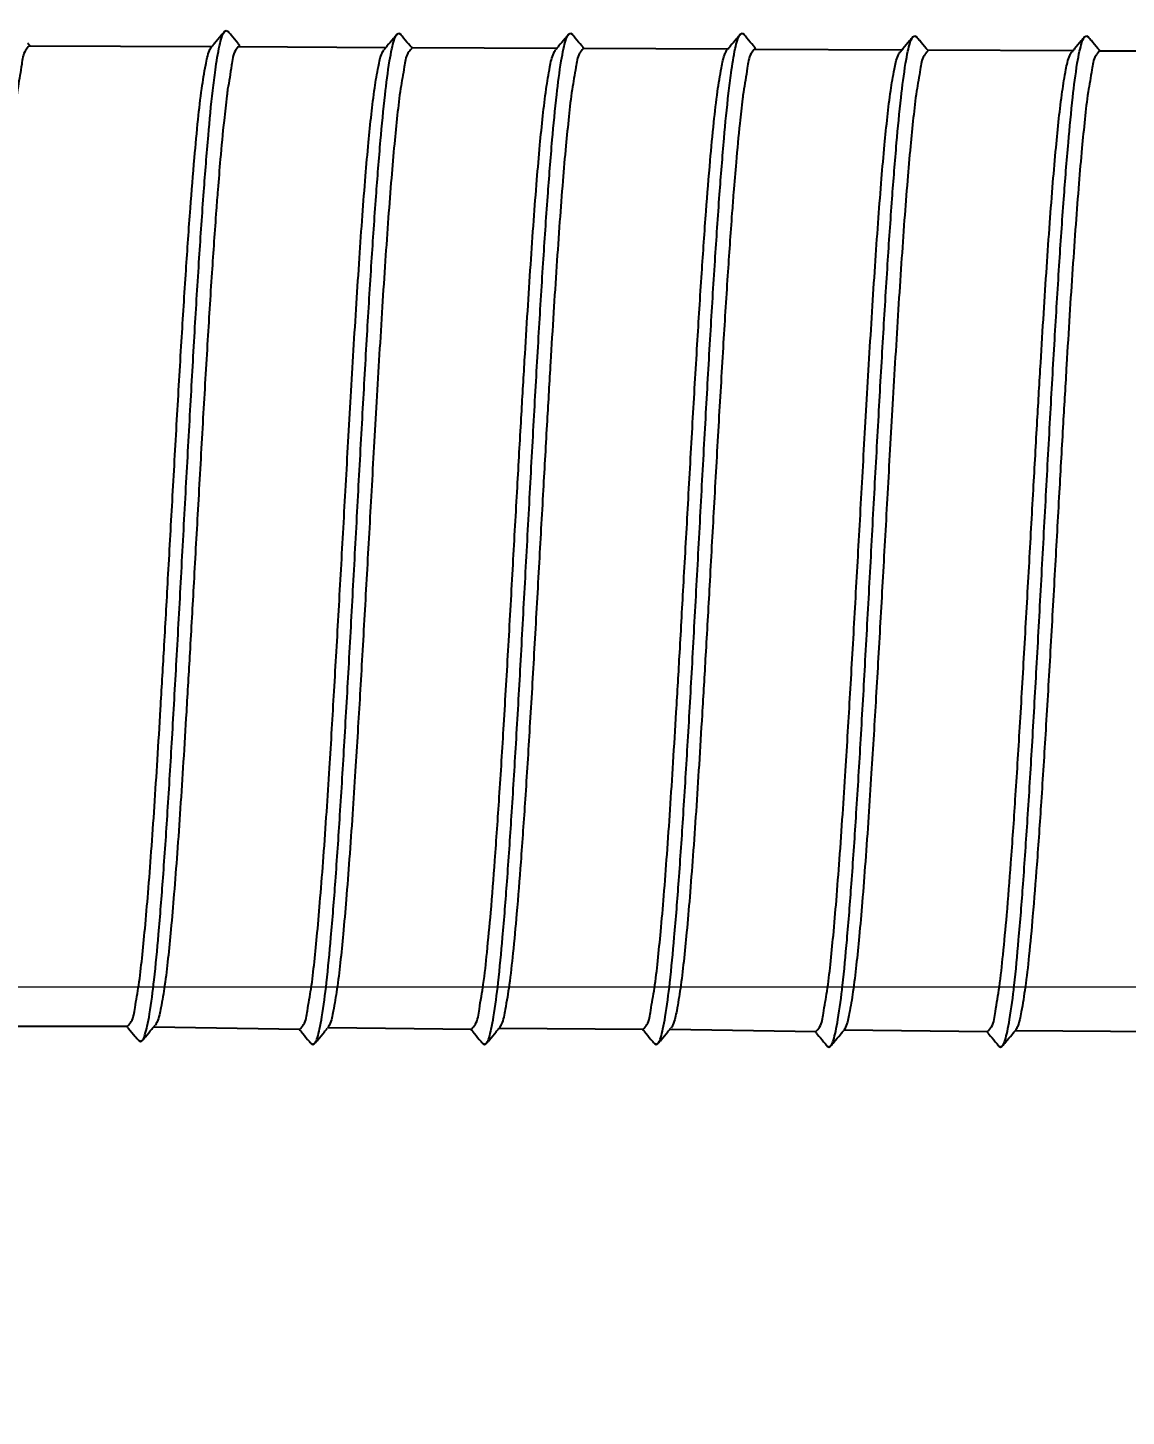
# Model space of a CAD drawing. Header units: inches. Extents: x -40190 to 0, y -3216 to 2257.
# Drawn here: x -21623.47 to -21619.12, y 327.76 to 333.25 of the extents above; entities that cross this region are included whole.
import ezdxf
from ezdxf import colors
from ezdxf.entities.mleader import LeaderData, LeaderLine
from ezdxf.enums import TextEntityAlignment as Align
from ezdxf.math import Vec2, Vec3

# ---------------------------------------------------------------- set-up
doc = ezdxf.new("R2010")
doc.units = ezdxf.units.IN
doc.header["$LTSCALE"] = 0.5
doc.header["$MEASUREMENT"] = 0
for name, color, linetype in [('A113$0$A-ANNO-IDEN', 8, 'Continuous'), ('A113$0$E-POWER-GEN', 8, 'Continuous'), ('E-Anno-Keyn', 72, 'Continuous'), ('E-Anno-Note', 6, 'Continuous'), ('M-Elect-Generator', 94, 'Continuous'), ('M-HVAC-text', 6, 'Continuous'), ('XREF', 7, 'Continuous')]:
    doc.layers.add(name, color=color, linetype=linetype)
doc.styles.add('MAMEP ANNO', font='arial.ttf', dxfattribs={"height": 0.101562})
doc.styles.get("Standard").update_dxf_attribs({"font": 'simplex.shx'})

# ---------------------------------------------------------------- blocks, each defined once
blk = doc.blocks.new('550-600 kW')
at = {"layer": 'M-Elect-Generator', "color": 1}
for p, q in [((-15741.544, -5600.2934), (-15741.551, -5600.2975)), ((-15741.5371, -5600.2975), (-15741.544, -5600.2934)), ((-15740.8645, -5600.2934), (-15740.8715, -5600.2975)), ((-15740.8576, -5600.2975), (-15740.8645, -5600.2934)), ((-15740.1809, -5600.3033), (-15740.1879, -5600.3075)), ((-15740.174, -5600.3075), (-15740.1809, -5600.3033)), ((-15739.5014, -5600.3033), (-15739.5084, -5600.3075)), ((-15739.4945, -5600.3075), (-15739.5014, -5600.3033)), ((-15738.8219, -5600.3033), (-15738.8289, -5600.3075)), ((-15738.815, -5600.3075), (-15738.8219, -5600.3033)), ((-15738.1395, -5600.3148), (-15738.1465, -5600.3189)), ((-15738.1326, -5600.3189), (-15738.1395, -5600.3148)), ((-15741.6024, -5600.3586), (-15742.1722, -5600.3545)), ((-15741.4927, -5600.3545), (-15741.4928, -5600.3545)), ((-15740.9252, -5600.3616), (-15741.4928, -5600.3545)), ((-15740.8132, -5600.3545), (-15740.8133, -5600.3545)), ((-15740.2361, -5600.3647), (-15740.8132, -5600.3545)), ((-15739.5591, -5600.3677), (-15740.1297, -5600.3645)), ((-15738.8822, -5600.3707), (-15739.4502, -5600.3645)), ((-15739.4501, -5600.3645), (-15739.4502, -5600.3645)), ((-15738.7706, -5600.3645), (-15738.7707, -5600.3645)), ((-15738.1927, -5600.3738), (-15738.7706, -5600.3645)), ((-15738.0881, -5600.3759), (-15738.0883, -5600.3759)), ((-15737.3639, -5600.3768), (-15738.0883, -5600.3759)), ((-15741.9371, -5604.2375), (-15742.5077, -5604.2348)), ((-15741.9352, -5604.2355), (-15741.935, -5604.2355)), ((-15741.2549, -5604.2407), (-15741.8309, -5604.238)), ((-15741.2557, -5604.2355), (-15741.2555, -5604.2355)), ((-15740.5705, -5604.2439), (-15741.1541, -5604.2412)), ((-15740.5721, -5604.2455), (-15740.5719, -5604.2455)), ((-15739.8947, -5604.2471), (-15740.4649, -5604.2444)), ((-15739.8926, -5604.2455), (-15739.8924, -5604.2455)), ((-15739.2125, -5604.2504), (-15739.7881, -5604.2476)), ((-15739.2131, -5604.2455), (-15739.2129, -5604.2455)), ((-15738.5276, -5604.2536), (-15739.1113, -5604.2508)), ((-15738.5306, -5604.2569), (-15738.5305, -5604.2569)), ((-15737.699, -5604.2568), (-15738.4219, -5604.2541)), ((-15737.6993, -5604.2569), (-15737.6991, -5604.2569)), ((-15741.8838, -5604.2966), (-15741.8907, -5604.2925)), ((-15741.8768, -5604.2925), (-15741.8838, -5604.2966)), ((-15741.2043, -5604.2966), (-15741.2112, -5604.2925)), ((-15741.1973, -5604.2925), (-15741.2043, -5604.2966)), ((-15740.5207, -5604.3066), (-15740.5276, -5604.3025)), ((-15740.5137, -5604.3025), (-15740.5207, -5604.3066)), ((-15739.8412, -5604.3066), (-15739.8481, -5604.3025)), ((-15739.8342, -5604.3025), (-15739.8412, -5604.3066)), ((-15739.1617, -5604.3066), (-15739.1686, -5604.3025)), ((-15739.1547, -5604.3025), (-15739.1617, -5604.3066)), ((-15738.4793, -5604.318), (-15738.4862, -5604.3139)), ((-15738.4723, -5604.3139), (-15738.4793, -5604.318))]:
    blk.add_line(p, q, dxfattribs=at)
for points in [[(-15741.551, -5600.2975), (-15741.5529, -5600.3001), (-15741.5619, -5600.3206), (-15741.5709, -5600.3548), (-15741.58, -5600.4027), (-15741.598, -5600.5371), (-15741.6157, -5600.7173), (-15741.6334, -5600.9392), (-15741.6511, -5601.1972), (-15741.6689, -5601.4851), (-15741.6866, -5601.7945), (-15741.7045, -5602.1214), (-15741.7226, -5602.4556), (-15741.7406, -5602.7829), (-15741.7583, -5603.0937), (-15741.7763, -5603.3864), (-15741.7944, -5603.6503), (-15741.8123, -5603.8744), (-15741.83, -5604.0539), (-15741.8479, -5604.1876), (-15741.857, -5604.2353), (-15741.866, -5604.2695), (-15741.8749, -5604.2899), (-15741.8769, -5604.2925)], [(-15741.551, -5600.2975), (-15741.5636, -5600.3125), (-15741.5897, -5600.3434), (-15741.599, -5600.3545)], [(-15741.4973, -5600.3448), (-15741.5233, -5600.3138), (-15741.5371, -5600.2975)], [(-15740.8715, -5600.2975), (-15740.8734, -5600.3001), (-15740.8824, -5600.3206), (-15740.8914, -5600.3549), (-15740.9005, -5600.4028), (-15740.9185, -5600.5372), (-15740.9362, -5600.7174), (-15740.954, -5600.9398), (-15740.9719, -5601.2017), (-15740.9899, -5601.4933), (-15741.0076, -5601.8037), (-15741.0256, -5602.1311), (-15741.0436, -5602.4654), (-15741.0616, -5602.7924), (-15741.0793, -5603.1023), (-15741.0971, -5603.392), (-15741.1149, -5603.6512), (-15741.1326, -5603.8726), (-15741.1504, -5604.0528), (-15741.1684, -5604.1873), (-15741.1774, -5604.2352), (-15741.1864, -5604.2694), (-15741.1954, -5604.2899), (-15741.1974, -5604.2925)], [(-15740.8715, -5600.2975), (-15740.8841, -5600.3125), (-15740.9102, -5600.3434), (-15740.9195, -5600.3545)], [(-15740.8178, -5600.3448), (-15740.8438, -5600.3138), (-15740.8576, -5600.2975)], [(-15740.1879, -5600.3075), (-15740.1898, -5600.3101), (-15740.1988, -5600.3306), (-15740.2078, -5600.3649), (-15740.2169, -5600.4129), (-15740.2349, -5600.5474), (-15740.2527, -5600.728), (-15740.2706, -5600.9521), (-15740.2885, -5601.2143), (-15740.3063, -5601.5038), (-15740.324, -5601.8134), (-15740.3419, -5602.141), (-15740.36, -5602.4755), (-15740.378, -5602.8027), (-15740.3958, -5603.1132), (-15740.4138, -5603.4054), (-15740.4319, -5603.6684), (-15740.4498, -5603.8913), (-15740.4675, -5604.069), (-15740.4776, -5604.1498)], [(-15740.1879, -5600.3075), (-15740.2005, -5600.3224), (-15740.2266, -5600.3534), (-15740.2359, -5600.3645)], [(-15740.1342, -5600.3547), (-15740.1602, -5600.3238), (-15740.174, -5600.3075)], [(-15739.5084, -5600.3075), (-15739.5103, -5600.3101), (-15739.5193, -5600.3305), (-15739.5283, -5600.3648), (-15739.5374, -5600.4127), (-15739.5554, -5600.547), (-15739.5731, -5600.7272), (-15739.5908, -5600.9492), (-15739.6085, -5601.2071), (-15739.6263, -5601.4951), (-15739.644, -5601.8045), (-15739.6619, -5602.1314), (-15739.68, -5602.4656), (-15739.6979, -5602.7929), (-15739.7157, -5603.1036), (-15739.7337, -5603.3964), (-15739.7518, -5603.6603), (-15739.7696, -5603.8844), (-15739.7874, -5604.0639), (-15739.8053, -5604.1976), (-15739.8144, -5604.2453), (-15739.8234, -5604.2794), (-15739.8323, -5604.2998), (-15739.8343, -5604.3025)], [(-15739.5084, -5600.3075), (-15739.521, -5600.3224), (-15739.5471, -5600.3534), (-15739.5564, -5600.3645)], [(-15739.4547, -5600.3548), (-15739.4807, -5600.3238), (-15739.4945, -5600.3075)], [(-15738.8289, -5600.3075), (-15738.8308, -5600.3101), (-15738.8398, -5600.3306), (-15738.8488, -5600.3648), (-15738.8579, -5600.4127), (-15738.8759, -5600.5472), (-15738.8936, -5600.7274), (-15738.9114, -5600.9497), (-15738.9293, -5601.2117), (-15738.9472, -5601.5033), (-15738.965, -5601.8137), (-15738.983, -5602.1411), (-15739.001, -5602.4754), (-15739.019, -5602.8024), (-15739.0367, -5603.1122), (-15739.0545, -5603.402), (-15739.0723, -5603.6611), (-15739.09, -5603.8825), (-15739.1078, -5604.0628), (-15739.1258, -5604.1972), (-15739.1348, -5604.2451), (-15739.1438, -5604.2794), (-15739.1528, -5604.2998), (-15739.1548, -5604.3025)], [(-15738.8289, -5600.3075), (-15738.8415, -5600.3224), (-15738.8676, -5600.3534), (-15738.8769, -5600.3645)], [(-15738.7752, -5600.3547), (-15738.8012, -5600.3238), (-15738.815, -5600.3075)], [(-15738.1464, -5600.3189), (-15738.1484, -5600.3215), (-15738.1574, -5600.342), (-15738.1664, -5600.3763), (-15738.1754, -5600.4243), (-15738.1935, -5600.5589), (-15738.2113, -5600.7394), (-15738.2291, -5600.9635), (-15738.2471, -5601.2258), (-15738.2648, -5601.5152), (-15738.2825, -5601.8248), (-15738.3005, -5602.1524), (-15738.3186, -5602.4869), (-15738.3366, -5602.8141), (-15738.3543, -5603.1246), (-15738.3723, -5603.4169), (-15738.3904, -5603.6798), (-15738.4083, -5603.9027), (-15738.426, -5604.0804), (-15738.4362, -5604.1612)], [(-15738.1465, -5600.3189), (-15738.1591, -5600.3339), (-15738.1851, -5600.3648), (-15738.1945, -5600.3759)], [(-15738.0927, -5600.3662), (-15738.1188, -5600.3352), (-15738.1326, -5600.3189)], [(-15741.935, -5604.2355), (-15741.9205, -5604.2176), (-15741.9054, -5604.1624), (-15741.8907, -5604.0741), (-15741.8776, -5603.9669), (-15741.866, -5603.8514), (-15741.8538, -5603.712), (-15741.8414, -5603.5504), (-15741.8291, -5603.3744), (-15741.8171, -5603.1907), (-15741.8052, -5602.994), (-15741.7916, -5602.763), (-15741.7761, -5602.4881), (-15741.759, -5602.182), (-15741.7409, -5601.8606), (-15741.7227, -5601.5493), (-15741.7047, -5601.2645), (-15741.6874, -5601.0155), (-15741.6711, -5600.8108), (-15741.6564, -5600.6545), (-15741.6416, -5600.5292), (-15741.6262, -5600.4323), (-15741.6105, -5600.3733), (-15741.6031, -5600.3583)], [(-15741.4928, -5600.3545), (-15741.5079, -5600.3739), (-15741.5237, -5600.4337), (-15741.5393, -5600.5316), (-15741.5539, -5600.658), (-15741.5688, -5600.8156), (-15741.5851, -5601.0219), (-15741.6025, -5601.2726), (-15741.6205, -5601.5593), (-15741.6388, -5601.8722), (-15741.6569, -5602.1941), (-15741.674, -5602.4997), (-15741.6895, -5602.7732), (-15741.7029, -5603.0026), (-15741.7149, -5603.198), (-15741.7268, -5603.3807), (-15741.739, -5603.5557), (-15741.7514, -5603.716), (-15741.7635, -5603.8544), (-15741.7751, -5603.9691), (-15741.7883, -5604.0757), (-15741.8028, -5604.1633), (-15741.8179, -5604.2181), (-15741.8248, -5604.2316)], [(-15741.599, -5600.3545), (-15741.6026, -5600.3588)], [(-15741.4891, -5600.3545), (-15741.4973, -5600.3448)], [(-15741.2555, -5604.2355), (-15741.2411, -5604.2179), (-15741.2262, -5604.1637), (-15741.2117, -5604.0774), (-15741.1987, -5603.9722), (-15741.1872, -5603.8593), (-15741.1753, -5603.7236), (-15741.1631, -5603.5665), (-15741.151, -5603.3952), (-15741.1391, -5603.2132), (-15741.1275, -5603.0246), (-15741.1165, -5602.8381), (-15741.1061, -5602.6583), (-15741.0964, -5602.4851), (-15741.0871, -5602.3181), (-15741.078, -5602.1553), (-15741.0689, -5601.9942), (-15741.0599, -5601.834), (-15741.0509, -5601.6791), (-15741.042, -5601.5308), (-15741.0324, -5601.3762), (-15741.0213, -5601.2047), (-15741.0088, -5601.0279), (-15740.9964, -5600.8671), (-15740.9844, -5600.7308), (-15740.9729, -5600.6173), (-15740.9598, -5600.5119), (-15740.9453, -5600.4257), (-15740.9304, -5600.3718), (-15740.9235, -5600.3584)], [(-15740.8133, -5600.3545), (-15740.8278, -5600.3722), (-15740.8428, -5600.4269), (-15740.8574, -5600.5142), (-15740.8705, -5600.6206), (-15740.8821, -5600.7353), (-15740.8941, -5600.8736), (-15740.9067, -5601.0365), (-15740.9192, -5601.2151), (-15740.9304, -5601.3874), (-15740.94, -5601.5427), (-15740.9489, -5601.6926), (-15740.958, -5601.8496), (-15740.9672, -5602.0117), (-15740.9763, -5602.1746), (-15740.9855, -5602.3389), (-15740.9949, -5602.5067), (-15741.0046, -5602.6795), (-15741.0148, -5602.8579), (-15741.0257, -5603.0418), (-15741.0373, -5603.227), (-15741.049, -5603.4064), (-15741.061, -5603.5758), (-15741.0731, -5603.7309), (-15741.0849, -5603.8644), (-15741.0963, -5603.976), (-15741.1094, -5604.0801), (-15741.1237, -5604.1652), (-15741.1386, -5604.2184), (-15741.1453, -5604.2316)], [(-15740.9195, -5600.3545), (-15740.9231, -5600.3588)], [(-15740.8096, -5600.3545), (-15740.8178, -5600.3448)], [(-15740.487, -5603.6756), (-15740.4808, -5603.5944), (-15740.4635, -5603.3468), (-15740.4456, -5603.0628), (-15740.4273, -5602.7518), (-15740.4091, -5602.4292), (-15740.3919, -5602.1208), (-15740.3762, -5601.843), (-15740.3625, -5601.609), (-15740.3504, -5601.4108), (-15740.3385, -5601.2265), (-15740.3261, -5601.0498), (-15740.3136, -5600.8875), (-15740.3014, -5600.7474), (-15740.2898, -5600.6318), (-15740.2766, -5600.525), (-15740.262, -5600.4371), (-15740.2469, -5600.382), (-15740.2399, -5600.3683)], [(-15740.1297, -5600.3645), (-15740.1443, -5600.3824), (-15740.1594, -5600.438), (-15740.1741, -5600.5266), (-15740.1872, -5600.6342), (-15740.199, -5600.7506), (-15740.2113, -5600.8922), (-15740.2238, -5601.0559), (-15740.2362, -5601.234), (-15740.2482, -5601.4196), (-15740.2604, -5601.6194), (-15740.2742, -5601.8556), (-15740.2899, -5602.1349), (-15740.3072, -5602.4436), (-15740.3253, -5602.7653), (-15740.3435, -5603.0747), (-15740.3614, -5603.3569), (-15740.3786, -5603.6025), (-15740.3948, -5603.8023), (-15740.4093, -5603.9542), (-15740.4238, -5604.0762), (-15740.4391, -5604.1701), (-15740.4545, -5604.2272), (-15740.4617, -5604.2416)], [(-15740.2359, -5600.3645), (-15740.2395, -5600.3687)], [(-15740.126, -5600.3645), (-15740.1342, -5600.3547)], [(-15739.8924, -5604.2455), (-15739.8779, -5604.2276), (-15739.8628, -5604.1723), (-15739.8481, -5604.0841), (-15739.835, -5603.9768), (-15739.8234, -5603.8614), (-15739.8112, -5603.722), (-15739.7988, -5603.5604), (-15739.7865, -5603.3843), (-15739.7745, -5603.2006), (-15739.7626, -5603.004), (-15739.749, -5602.7729), (-15739.7335, -5602.4981), (-15739.7164, -5602.1919), (-15739.6983, -5601.8705), (-15739.6801, -5601.5593), (-15739.6621, -5601.2745), (-15739.6448, -5601.0254), (-15739.6285, -5600.8208), (-15739.6138, -5600.6645), (-15739.599, -5600.5392), (-15739.5835, -5600.4423), (-15739.5679, -5600.3833), (-15739.5605, -5600.3683)], [(-15739.4502, -5600.3645), (-15739.4653, -5600.3838), (-15739.4811, -5600.4436), (-15739.4967, -5600.5416), (-15739.5113, -5600.6679), (-15739.5262, -5600.8256), (-15739.5425, -5601.0318), (-15739.5599, -5601.2826), (-15739.5779, -5601.5693), (-15739.5962, -5601.8822), (-15739.6143, -5602.2041), (-15739.6314, -5602.5097), (-15739.6469, -5602.7832), (-15739.6603, -5603.0125), (-15739.6723, -5603.208), (-15739.6841, -5603.3907), (-15739.6964, -5603.5657), (-15739.7088, -5603.726), (-15739.7208, -5603.8643), (-15739.7324, -5603.9791), (-15739.7457, -5604.0857), (-15739.7602, -5604.1733), (-15739.7753, -5604.228), (-15739.7822, -5604.2416)], [(-15739.5564, -5600.3645), (-15739.56, -5600.3687)], [(-15739.4465, -5600.3645), (-15739.4547, -5600.3548)], [(-15739.2129, -5604.2455), (-15739.1985, -5604.2279), (-15739.1836, -5604.1737), (-15739.1691, -5604.0874), (-15739.1561, -5603.9821), (-15739.1446, -5603.8693), (-15739.1327, -5603.7336), (-15739.1205, -5603.5765), (-15739.1084, -5603.4052), (-15739.0965, -5603.2232), (-15739.0849, -5603.0346), (-15739.0739, -5602.8481), (-15739.0635, -5602.6682), (-15739.0538, -5602.4951), (-15739.0445, -5602.328), (-15739.0354, -5602.1652), (-15739.0263, -5602.0042), (-15739.0172, -5601.8439), (-15739.0083, -5601.6891), (-15738.9994, -5601.5407), (-15738.9898, -5601.3861), (-15738.9787, -5601.2147), (-15738.9662, -5601.0378), (-15738.9538, -5600.8771), (-15738.9418, -5600.7407), (-15738.9303, -5600.6273), (-15738.9172, -5600.5219), (-15738.9027, -5600.4357), (-15738.8878, -5600.3817), (-15738.8809, -5600.3684)], [(-15738.7707, -5600.3645), (-15738.7852, -5600.3822), (-15738.8002, -5600.4368), (-15738.8148, -5600.5241), (-15738.8279, -5600.6306), (-15738.8395, -5600.7452), (-15738.8515, -5600.8835), (-15738.8641, -5601.0465), (-15738.8766, -5601.2251), (-15738.8878, -5601.3973), (-15738.8974, -5601.5526), (-15738.9062, -5601.7026), (-15738.9154, -5601.8596), (-15738.9246, -5602.0216), (-15738.9337, -5602.1845), (-15738.9429, -5602.3488), (-15738.9523, -5602.5167), (-15738.962, -5602.6895), (-15738.9722, -5602.8679), (-15738.9831, -5603.0517), (-15738.9947, -5603.237), (-15739.0064, -5603.4164), (-15739.0184, -5603.5858), (-15739.0305, -5603.7409), (-15739.0423, -5603.8744), (-15739.0537, -5603.9859), (-15739.0668, -5604.09), (-15739.0811, -5604.1752), (-15739.096, -5604.2284), (-15739.1027, -5604.2416)], [(-15738.8769, -5600.3645), (-15738.8805, -5600.3687)], [(-15738.767, -5600.3645), (-15738.7752, -5600.3547)], [(-15738.4456, -5603.687), (-15738.4394, -5603.6058), (-15738.422, -5603.3582), (-15738.4042, -5603.0743), (-15738.3859, -5602.7632), (-15738.3677, -5602.4406), (-15738.3505, -5602.1322), (-15738.3348, -5601.8544), (-15738.3211, -5601.6204), (-15738.309, -5601.4223), (-15738.297, -5601.2379), (-15738.2847, -5601.0612), (-15738.2722, -5600.899), (-15738.26, -5600.7588), (-15738.2484, -5600.6433), (-15738.2352, -5600.5364), (-15738.2206, -5600.4485), (-15738.2055, -5600.3935), (-15738.1985, -5600.3798)], [(-15738.0883, -5600.3759), (-15738.1028, -5600.3939), (-15738.118, -5600.4494), (-15738.1327, -5600.538), (-15738.1458, -5600.6456), (-15738.1575, -5600.7621), (-15738.1698, -5600.9036), (-15738.1824, -5601.0673), (-15738.1948, -5601.2454), (-15738.2068, -5601.431), (-15738.2189, -5601.6308), (-15738.2327, -5601.867), (-15738.2485, -5602.1463), (-15738.2657, -5602.455), (-15738.2839, -5602.7767), (-15738.3021, -5603.0862), (-15738.32, -5603.3683), (-15738.3372, -5603.6139), (-15738.3533, -5603.8138), (-15738.3679, -5603.9657), (-15738.3824, -5604.0876), (-15738.3977, -5604.1815), (-15738.413, -5604.2386), (-15738.4202, -5604.2531)], [(-15738.1945, -5600.3759), (-15738.1981, -5600.3802)], [(-15738.0845, -5600.3759), (-15738.0927, -5600.3662)], [(-15737.6991, -5604.2569), (-15737.6846, -5604.239), (-15737.6695, -5604.1838), (-15737.6548, -5604.0955), (-15737.6417, -5603.9883), (-15737.6301, -5603.8729), (-15737.6179, -5603.7334), (-15737.6055, -5603.5718), (-15737.5932, -5603.3958), (-15737.5812, -5603.2121), (-15737.5693, -5603.0154), (-15737.5557, -5602.7844), (-15737.5401, -5602.5095), (-15737.5231, -5602.2034), (-15737.5049, -5601.882), (-15737.4867, -5601.5707), (-15737.4688, -5601.2859), (-15737.4515, -5601.0369), (-15737.4352, -5600.8322), (-15737.4205, -5600.6759), (-15737.4057, -5600.5506), (-15737.3902, -5600.4537), (-15737.3746, -5600.3947), (-15737.3672, -5600.3797)], [(-15740.5227, -5604.0472), (-15740.5116, -5603.9499), (-15740.497, -5603.7962), (-15740.487, -5603.6756)], [(-15738.4813, -5604.0587), (-15738.4702, -5603.9614), (-15738.4555, -5603.8077), (-15738.4456, -5603.687)], [(-15740.5262, -5604.0733), (-15740.5227, -5604.0472)], [(-15738.4847, -5604.0847), (-15738.4813, -5604.0587)], [(-15740.5719, -5604.2455), (-15740.557, -5604.2266), (-15740.5415, -5604.1685), (-15740.5262, -5604.0733)], [(-15738.5305, -5604.2569), (-15738.5156, -5604.238), (-15738.5001, -5604.1799), (-15738.4847, -5604.0847)], [(-15740.4776, -5604.1498), (-15740.4852, -5604.1995), (-15740.494, -5604.2461), (-15740.5029, -5604.2797), (-15740.5118, -5604.2999), (-15740.5138, -5604.3025)], [(-15738.4362, -5604.1612), (-15738.4437, -5604.2109), (-15738.4526, -5604.2575), (-15738.4615, -5604.2911), (-15738.4704, -5604.3113), (-15738.4723, -5604.3139)], [(-15741.9388, -5604.2355), (-15741.9294, -5604.2466)], [(-15741.9294, -5604.2466), (-15741.9034, -5604.2775), (-15741.8907, -5604.2925)], [(-15741.8768, -5604.2925), (-15741.8631, -5604.2762), (-15741.837, -5604.2452), (-15741.8288, -5604.2355)], [(-15741.8288, -5604.2355), (-15741.8252, -5604.2312)], [(-15741.2593, -5604.2355), (-15741.2499, -5604.2466)], [(-15741.2499, -5604.2466), (-15741.2239, -5604.2775), (-15741.2112, -5604.2925)], [(-15741.1973, -5604.2925), (-15741.1836, -5604.2762), (-15741.1575, -5604.2452), (-15741.1493, -5604.2355)], [(-15741.1493, -5604.2355), (-15741.1457, -5604.2312)], [(-15740.5757, -5604.2455), (-15740.5663, -5604.2565)], [(-15740.5663, -5604.2565), (-15740.5403, -5604.2875), (-15740.5276, -5604.3025)], [(-15740.5137, -5604.3025), (-15740.5, -5604.2861), (-15740.4739, -5604.2552), (-15740.4657, -5604.2455)], [(-15740.4657, -5604.2455), (-15740.4621, -5604.2412)], [(-15739.8962, -5604.2455), (-15739.8868, -5604.2565)], [(-15739.8868, -5604.2565), (-15739.8608, -5604.2875), (-15739.8481, -5604.3025)], [(-15739.8342, -5604.3025), (-15739.8205, -5604.2861), (-15739.7944, -5604.2552), (-15739.7862, -5604.2455)], [(-15739.7862, -5604.2455), (-15739.7826, -5604.2412)], [(-15739.2167, -5604.2455), (-15739.2073, -5604.2565)], [(-15739.2073, -5604.2565), (-15739.1813, -5604.2875), (-15739.1686, -5604.3025)], [(-15739.1547, -5604.3025), (-15739.141, -5604.2861), (-15739.1149, -5604.2552), (-15739.1067, -5604.2455)], [(-15739.1067, -5604.2455), (-15739.1031, -5604.2412)], [(-15738.5342, -5604.2569), (-15738.5249, -5604.268)], [(-15738.5249, -5604.268), (-15738.4988, -5604.2989), (-15738.4862, -5604.3139)], [(-15738.4723, -5604.3139), (-15738.4586, -5604.2976), (-15738.4325, -5604.2666), (-15738.4243, -5604.2569)], [(-15738.4243, -5604.2569), (-15738.4207, -5604.2526)], [(-15737.7028, -5604.2569), (-15737.6935, -5604.268)]]:
    blk.add_spline(points, degree=3, dxfattribs=at)
blk = doc.blocks.new('MLD-KeyNote')
at = {"color": 0, "linetype": 'Continuous', "transparency": 16777216}
blk.add_lwpolyline([(-0.09375, -0.09375), (0.09375, -0.09375), (0.09375, 0.09375), (-0.09375, 0.09375)], close=True, dxfattribs=at)
at = {"color": 0, "linetype": 'ByBlock', "transparency": 16777216, "style": 'MAMEP ANNO'}
blk.add_attdef('ID', text='', height=0.101562, dxfattribs=at).set_placement((0, 0), align=Align.MIDDLE_CENTER)
blk = doc.blocks.new('A113')
at = {"layer": 'A113$0$A-ANNO-IDEN', "lineweight": 13}
blk.add_line((-21771.6054, 329.4579), (-21558.0228, 329.4579), dxfattribs=at)
at = {"layer": 'A113$0$E-POWER-GEN', "lineweight": 0}
blk.add_3dface([(-21810.621, 374.0685, 1992.7541), (-21486.621, 374.0685, 1992.7541), (-21486.621, 287.5408, 1992.7541), (-21810.621, 287.5408, 1992.7541)], dxfattribs=at)

msp = doc.modelspace()

# ---------------------------------------------------------------- block references
at = {"linetype": 'Continuous', "lineweight": 13, "rotation": 180}
msp.add_blockref('550-600 kW', (-37361.1649, -5271.0735), dxfattribs=at)
at = {"layer": 'XREF'}
msp.add_blockref('A113', (0.0751, 0), dxfattribs=at)

# ---------------------------------------------------------------- leaders
at = {"layer": 'E-Anno-Keyn'}
ml = msp.add_multileader_block('Standard', dxfattribs=at)
ml.set_content('MLD-KeyNote', color=256, scale=96)
ml.set_attribute('ID', '18', width=0)
ml.set_leader_properties(color=256, linetype='Continuous')
ml.build(insert=Vec2(0, 0))
ml.multileader.update_dxf_attribs({"has_dogleg": 0, "text_left_attachment_type": 2, "text_right_attachment_type": 2, "dogleg_length": 3.8438, "arrow_head_size": 12, "scale": 96})
ctx = ml.context
ctx.base_point, ctx.scale, ctx.char_height, ctx.arrow_head_size, ctx.landing_gap_size, ctx.plane_origin = Vec3(-23166.1188, 1004.8088), 96, 737.28, 12, 384, Vec3(-23254.3569, 947.5749)
ctx.left_attachment, ctx.right_attachment = 2, 2
notes = []
notes.append((ctx, [(0, (0, 0, 0), (0, 0), (1, 0), 1, [])]))
ctx.block.insert = Vec3(-23157.1188, 1004.8088)
ml = msp.add_multileader_block('Standard', dxfattribs=at)
ml.set_content('MLD-KeyNote', color=256, scale=96)
ml.set_attribute('ID', '18', width=0)
ml.set_leader_properties(color=256, linetype='Continuous')
ml.build(insert=Vec2(0, 0))
ml.multileader.update_dxf_attribs({"has_dogleg": 0, "text_left_attachment_type": 2, "text_right_attachment_type": 2, "dogleg_length": 3.8438, "arrow_head_size": 12, "scale": 96})
ctx = ml.context
ctx.base_point, ctx.scale, ctx.char_height, ctx.arrow_head_size, ctx.landing_gap_size, ctx.plane_origin = Vec3(-22208.475, 994.8596), 96, 737.28, 12, 384, Vec3(-22296.713, 937.6256)
ctx.left_attachment, ctx.right_attachment = 2, 2
notes.append((ctx, [(0, (0, 0, 0), (0, 0), (1, 0), 1, [])]))
ctx.block.insert = Vec3(-22199.475, 994.8596)
ml = msp.add_multileader_block('Standard', dxfattribs=at)
ml.set_content('MLD-KeyNote', color=(89, 89, 89), scale=96)
ml.set_attribute('ID', '8', width=0)
ml.set_leader_properties(color=256, linetype='Continuous')
ml.build(insert=Vec2(0, 0))
ml.multileader.update_dxf_attribs({"has_dogleg": 0, "text_left_attachment_type": 2, "text_right_attachment_type": 2, "dogleg_length": 3.8438, "arrow_head_size": 12, "scale": 96})
ctx = ml.context
ctx.base_point, ctx.scale, ctx.char_height, ctx.arrow_head_size, ctx.landing_gap_size, ctx.plane_origin = Vec3(-23073.7232, 986.3882), 96, 737.28, 12, 384, Vec3(-23174.9711, 930.5013)
ctx.left_attachment, ctx.right_attachment = 2, 2
notes.append((ctx, [(0, (0, 0, 0), (0, 0), (1, 0), 1, [])]))
ctx.block.insert = Vec3(-23064.7232, 986.3882)
ml = msp.add_multileader_block('Standard', dxfattribs=at)
ml.set_content('MLD-KeyNote', color=(89, 89, 89), scale=96)
ml.set_attribute('ID', '8', width=0)
ml.set_leader_properties(color=256, linetype='Continuous')
ml.build(insert=Vec2(0, 0))
ml.multileader.update_dxf_attribs({"has_dogleg": 0, "text_left_attachment_type": 2, "text_right_attachment_type": 2, "dogleg_length": 3.8438, "arrow_head_size": 12, "scale": 96})
ctx = ml.context
ctx.base_point, ctx.scale, ctx.char_height, ctx.arrow_head_size, ctx.landing_gap_size, ctx.plane_origin = Vec3(-22400.967, 910.122), 96, 737.28, 12, 384, Vec3(-22502.215, 854.2351)
ctx.left_attachment, ctx.right_attachment = 2, 2
notes.append((ctx, [(0, (0, 0, 0), (0, 0), (1, 0), 1, [])]))
ctx.block.insert = Vec3(-22391.967, 910.122)
ml = msp.add_multileader_block('Standard', dxfattribs=at)
ml.set_content('MLD-KeyNote', color=(89, 89, 89), scale=96)
ml.set_attribute('ID', '8', width=0)
ml.set_leader_properties(color=256, linetype='Continuous')
ml.build(insert=Vec2(0, 0))
ml.multileader.update_dxf_attribs({"has_dogleg": 0, "text_left_attachment_type": 2, "text_right_attachment_type": 2, "dogleg_length": 3.8438, "arrow_head_size": 12, "scale": 96})
ctx = ml.context
ctx.base_point, ctx.scale, ctx.char_height, ctx.arrow_head_size, ctx.landing_gap_size, ctx.plane_origin = Vec3(-22801.971, 603.7336), 96, 737.28, 12, 384, Vec3(-22903.219, 547.8467)
ctx.left_attachment, ctx.right_attachment = 2, 2
notes.append((ctx, [(0, (0, 0, 0), (0, 0), (1, 0), 1, [])]))
ctx.block.insert = Vec3(-22792.971, 603.7336)
ml = msp.add_multileader_block('Standard', dxfattribs=at)
ml.set_content('MLD-KeyNote', color=(89, 89, 89), scale=96)
ml.set_attribute('ID', '8', width=0)
ml.set_leader_properties(color=256, linetype='Continuous')
ml.build(insert=Vec2(0, 0))
ml.multileader.update_dxf_attribs({"has_dogleg": 0, "text_left_attachment_type": 2, "text_right_attachment_type": 2, "dogleg_length": 3.8438, "arrow_head_size": 12, "scale": 96})
ctx = ml.context
ctx.base_point, ctx.scale, ctx.char_height, ctx.arrow_head_size, ctx.landing_gap_size, ctx.plane_origin = Vec3(-22251.9455, 584.115), 96, 737.28, 12, 384, Vec3(-22353.1935, 528.2281)
ctx.left_attachment, ctx.right_attachment = 2, 2
notes.append((ctx, [(0, (0, 0, 0), (0, 0), (1, 0), 1, [])]))
ctx.block.insert = Vec3(-22242.9455, 584.115)
at = {"layer": 'E-Anno-Note'}
ml = msp.add_multileader_mtext('Standard', dxfattribs=at)
ml.set_content('HEAT TRACE FOR \\PATRIUM GUTTERS', color=(89, 89, 89), style='MAMEP ANNO')
ml.set_leader_properties(color=256, linetype='Continuous')
ml.build(insert=Vec2(0, 0))
ml.multileader.update_dxf_attribs({"has_dogleg": 0, "text_right_attachment_type": 3, "dogleg_length": 3.8438, "arrow_head_size": 12, "scale": 96})
ctx = ml.context
ctx.base_point, ctx.scale, ctx.char_height, ctx.arrow_head_size, ctx.landing_gap_size, ctx.plane_origin = Vec3(-23030.7759, 582.7398), 96, 7.68, 12, 3.75, Vec3(-22941.2871, 600.9933)
ctx.right_attachment = 3
notes.append((ctx, [(0, (0, 0, 0), (0, 0), (1, 0), 1, [])]))
ctx.mtext.insert, ctx.mtext.flow_direction = Vec3(-23027.0259, 586.6453), 5
at = {"layer": 'M-HVAC-text'}
ml = msp.add_multileader_block('Standard', dxfattribs=at)
ml.set_content('MLD-KeyNote', color=(89, 89, 89), scale=96)
ml.set_attribute('ID', '15', width=0)
ml.set_leader_properties(color=256, linetype='Continuous')
ml.build(insert=Vec2(0, 0))
ml.multileader.update_dxf_attribs({"has_dogleg": 0, "text_left_attachment_type": 2, "text_right_attachment_type": 2, "dogleg_length": 3.8438, "arrow_head_size": 12, "scale": 96})
ctx = ml.context
ctx.base_point, ctx.scale, ctx.char_height, ctx.arrow_head_size, ctx.landing_gap_size, ctx.plane_origin = Vec3(-22893.3372, 1357.4889), 96, 737.28, 12, 384, Vec3(-22994.5852, 1301.602)
ctx.left_attachment, ctx.right_attachment = 2, 2
notes.append((ctx, [(0, (0, 0, 0), (0, 0), (1, 0), 1, [])]))
ctx.block.insert = Vec3(-22884.3372, 1357.4889)
ml = msp.add_multileader_block('Standard', dxfattribs=at)
ml.set_content('MLD-KeyNote', color=(89, 89, 89), scale=96)
ml.set_attribute('ID', '15', width=0)
ml.set_leader_properties(color=256, linetype='Continuous')
ml.build(insert=Vec2(0, 0))
ml.multileader.update_dxf_attribs({"has_dogleg": 0, "text_left_attachment_type": 2, "text_right_attachment_type": 2, "dogleg_length": 3.8438, "arrow_head_size": 12, "scale": 96})
ctx = ml.context
ctx.base_point, ctx.scale, ctx.char_height, ctx.arrow_head_size, ctx.landing_gap_size, ctx.plane_origin = Vec3(-22532.3832, 1345.3956), 96, 737.28, 12, 384, Vec3(-22633.6311, 1289.5087)
ctx.left_attachment, ctx.right_attachment = 2, 2
notes.append((ctx, [(0, (0, 0, 0), (0, 0), (1, 0), 1, [])]))
ctx.block.insert = Vec3(-22523.3832, 1345.3956)
ml = msp.add_multileader_block('Standard', dxfattribs=at)
ml.set_content('MLD-KeyNote', color=(89, 89, 89), scale=96)
ml.set_attribute('ID', '15', width=0)
ml.set_leader_properties(color=256, linetype='Continuous')
ml.build(insert=Vec2(0, 0))
ml.multileader.update_dxf_attribs({"has_dogleg": 0, "text_left_attachment_type": 2, "text_right_attachment_type": 2, "dogleg_length": 3.8438, "arrow_head_size": 12, "scale": 96})
ctx = ml.context
ctx.base_point, ctx.scale, ctx.char_height, ctx.arrow_head_size, ctx.landing_gap_size, ctx.plane_origin = Vec3(-22132.2454, 1344.9811), 96, 737.28, 12, 384, Vec3(-22233.4933, 1289.0942)
ctx.left_attachment, ctx.right_attachment = 2, 2
notes.append((ctx, [(0, (0, 0, 0), (0, 0), (1, 0), 1, [])]))
ctx.block.insert = Vec3(-22123.2454, 1344.9811)
ml = msp.add_multileader_block('Standard', dxfattribs=at)
ml.set_content('MLD-KeyNote', color=(89, 89, 89), scale=96)
ml.set_attribute('ID', '15', width=0)
ml.set_leader_properties(color=256, linetype='Continuous')
ml.build(insert=Vec2(0, 0))
ml.multileader.update_dxf_attribs({"has_dogleg": 0, "text_left_attachment_type": 2, "text_right_attachment_type": 2, "dogleg_length": 3.8438, "arrow_head_size": 12, "scale": 96})
ctx = ml.context
ctx.base_point, ctx.scale, ctx.char_height, ctx.arrow_head_size, ctx.landing_gap_size, ctx.plane_origin = Vec3(-21770.853, 1341.6499), 96, 737.28, 12, 384, Vec3(-21872.101, 1285.763)
ctx.left_attachment, ctx.right_attachment = 2, 2
notes.append((ctx, [(0, (0, 0, 0), (0, 0), (1, 0), 1, [])]))
ctx.block.insert = Vec3(-21761.853, 1341.6499)
ml = msp.add_multileader_block('Standard', dxfattribs=at)
ml.set_content('MLD-KeyNote', color=(89, 89, 89), scale=96)
ml.set_attribute('ID', '15', width=0)
ml.set_leader_properties(color=256, linetype='Continuous')
ml.build(insert=Vec2(0, 0))
ml.multileader.update_dxf_attribs({"has_dogleg": 0, "text_left_attachment_type": 2, "text_right_attachment_type": 2, "dogleg_length": 3.8438, "arrow_head_size": 12, "scale": 96})
ctx = ml.context
ctx.base_point, ctx.scale, ctx.char_height, ctx.arrow_head_size, ctx.landing_gap_size, ctx.plane_origin = Vec3(-22733.7484, 1113.3094), 96, 737.28, 12, 384, Vec3(-22834.9963, 1057.4226)
ctx.left_attachment, ctx.right_attachment = 2, 2
notes.append((ctx, [(0, (0, 0, 0), (0, 0), (1, 0), 1, [])]))
ctx.block.insert = Vec3(-22724.7484, 1113.3094)
for ctx, leaders in notes:
    for number, flags, end, landing, length, lines in leaders:
        leader = LeaderData()
        leader.index, (leader.has_last_leader_line, leader.has_dogleg_vector, leader.attachment_direction) = number, flags
        leader.last_leader_point, leader.dogleg_vector, leader.dogleg_length = Vec3(end), Vec3(landing), length
        for number, points, colour, breaks in lines:
            line = LeaderLine()
            line.index, line.vertices, line.color, line.breaks = number, Vec3.list(points), colors.encode_raw_color(colour), breaks
            leader.lines.append(line)
        ctx.leaders.append(leader)

doc.saveas('drawing.dxf')
